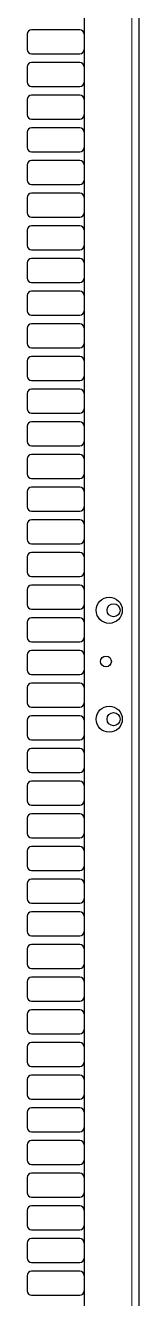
# Model space of a CAD drawing. Header units: millimetres. Extents: x -1039 to 1236, y -456 to 1988.
# Drawn here: x 1120 to 1171, y 808 to 1392 of the extents above; entities that cross this region are included whole.
import ezdxf

# ---------------------------------------------------------------- set-up
doc = ezdxf.new("R2010")
doc.units = ezdxf.units.MM

msp = doc.modelspace()

# ---------------------------------------------------------------- linework, layer by layer
at = {"color": 7, "linetype": 'Continuous', "lineweight": 25}
for p, q in [((1171.23, 1840.06), (1171.23, -242.94)), ((1146.23, 1810.86), (1146.23, -242.94)), ((1120.23, 1388.06), (1120.23, 1381.06)), ((1144.23, 1390.06), (1122.23, 1390.06)), ((1122.23, 1379.06), (1144.23, 1379.06)), ((1144.23, 1375.06), (1122.23, 1375.06)), ((1120.23, 1373.06), (1120.23, 1366.06)), ((1122.23, 1364.06), (1144.23, 1364.06)), ((1120.23, 1358.06), (1120.23, 1351.06)), ((1144.23, 1360.06), (1122.23, 1360.06)), ((1122.23, 1349.06), (1144.23, 1349.06)), ((1144.23, 1345.06), (1122.23, 1345.06)), ((1120.23, 1343.06), (1120.23, 1336.06)), ((1122.23, 1334.06), (1144.23, 1334.06)), ((1120.23, 1328.06), (1120.23, 1321.06)), ((1144.23, 1330.06), (1122.23, 1330.06)), ((1122.23, 1319.06), (1144.23, 1319.06)), ((1120.23, 1313.06), (1120.23, 1306.06)), ((1144.23, 1315.06), (1122.23, 1315.06)), ((1122.23, 1304.06), (1144.23, 1304.06)), ((1120.23, 1298.06), (1120.23, 1291.06)), ((1144.23, 1300.06), (1122.23, 1300.06)), ((1122.23, 1289.06), (1144.23, 1289.06)), ((1120.23, 1283.06), (1120.23, 1276.06)), ((1144.23, 1285.06), (1122.23, 1285.06)), ((1122.23, 1274.06), (1144.23, 1274.06)), ((1144.23, 1270.06), (1122.23, 1270.06)), ((1120.23, 1268.06), (1120.23, 1261.06)), ((1122.23, 1259.06), (1144.23, 1259.06)), ((1120.23, 1253.06), (1120.23, 1246.06)), ((1144.23, 1255.06), (1122.23, 1255.06)), ((1122.23, 1244.06), (1144.23, 1244.06)), ((1144.23, 1240.06), (1122.23, 1240.06)), ((1120.23, 1238.06), (1120.23, 1231.06)), ((1122.23, 1229.06), (1144.23, 1229.06)), ((1120.23, 1223.06), (1120.23, 1216.06)), ((1144.23, 1225.06), (1122.23, 1225.06)), ((1122.23, 1214.06), (1144.23, 1214.06)), ((1144.23, 1210.06), (1122.23, 1210.06)), ((1120.23, 1208.06), (1120.23, 1201.06)), ((1122.23, 1199.06), (1144.23, 1199.06)), ((1120.23, 1193.06), (1120.23, 1186.06)), ((1144.23, 1195.06), (1122.23, 1195.06)), ((1122.23, 1184.06), (1144.23, 1184.06)), ((1120.23, 1178.06), (1120.23, 1171.06)), ((1144.23, 1180.06), (1122.23, 1180.06)), ((1122.23, 1169.06), (1144.23, 1169.06)), ((1144.23, 1165.06), (1122.23, 1165.06)), ((1120.23, 1163.06), (1120.23, 1156.06)), ((1122.23, 1154.06), (1144.23, 1154.06)), ((1120.23, 1148.06), (1120.23, 1141.06)), ((1144.23, 1150.06), (1122.23, 1150.06)), ((1122.23, 1139.06), (1144.23, 1139.06)), ((1144.23, 1135.06), (1122.23, 1135.06)), ((1120.23, 1133.06), (1120.23, 1126.06)), ((1122.23, 1124.06), (1144.23, 1124.06)), ((1120.23, 1118.06), (1120.23, 1111.06)), ((1144.23, 1120.06), (1122.23, 1120.06)), ((1122.23, 1109.06), (1144.23, 1109.06)), ((1144.23, 1105.06), (1122.23, 1105.06)), ((1120.23, 1103.06), (1120.23, 1096.06)), ((1122.23, 1094.06), (1144.23, 1094.06)), ((1120.23, 1088.06), (1120.23, 1081.06)), ((1144.23, 1090.06), (1122.23, 1090.06)), ((1122.23, 1079.06), (1144.23, 1079.06)), ((1120.23, 1073.06), (1120.23, 1066.06)), ((1144.23, 1075.06), (1122.23, 1075.06)), ((1122.23, 1064.06), (1144.23, 1064.06)), ((1120.23, 1058.06), (1120.23, 1051.06)), ((1144.23, 1060.06), (1122.23, 1060.06)), ((1122.23, 1049.06), (1144.23, 1049.06)), ((1120.23, 1043.06), (1120.23, 1036.06)), ((1144.23, 1045.06), (1122.23, 1045.06)), ((1122.23, 1034.06), (1144.23, 1034.06)), ((1144.23, 1030.06), (1122.23, 1030.06)), ((1120.23, 1028.06), (1120.23, 1021.06)), ((1122.23, 1019.06), (1144.23, 1019.06)), ((1120.23, 1013.06), (1120.23, 1006.06)), ((1144.23, 1015.06), (1122.23, 1015.06)), ((1122.23, 1004.06), (1144.23, 1004.06)), ((1144.23, 1000.06), (1122.23, 1000.06)), ((1120.23, 998.06), (1120.23, 991.06)), ((1122.23, 989.06), (1144.23, 989.06)), ((1120.23, 983.06), (1120.23, 976.06)), ((1144.23, 985.06), (1122.23, 985.06)), ((1122.23, 974.06), (1144.23, 974.06)), ((1120.23, 968.06), (1120.23, 961.06)), ((1144.23, 970.06), (1122.23, 970.06)), ((1122.23, 959.06), (1144.23, 959.06)), ((1120.23, 953.06), (1120.23, 946.06)), ((1144.23, 955.06), (1122.23, 955.06)), ((1122.23, 944.06), (1144.23, 944.06)), ((1120.23, 938.06), (1120.23, 931.06)), ((1144.23, 940.06), (1122.23, 940.06)), ((1122.23, 929.06), (1144.23, 929.06)), ((1144.23, 925.06), (1122.23, 925.06)), ((1120.23, 923.06), (1120.23, 916.06)), ((1122.23, 914.06), (1144.23, 914.06)), ((1120.23, 908.06), (1120.23, 901.06)), ((1144.23, 910.06), (1122.23, 910.06)), ((1122.23, 899.06), (1144.23, 899.06)), ((1144.23, 895.06), (1122.23, 895.06)), ((1120.23, 893.06), (1120.23, 886.06)), ((1122.23, 884.06), (1144.23, 884.06)), ((1120.23, 878.06), (1120.23, 871.06)), ((1144.23, 880.06), (1122.23, 880.06)), ((1122.23, 869.06), (1144.23, 869.06)), ((1144.23, 865.06), (1122.23, 865.06)), ((1120.23, 863.06), (1120.23, 856.06)), ((1122.23, 854.06), (1144.23, 854.06)), ((1120.23, 848.06), (1120.23, 841.06)), ((1144.23, 850.06), (1122.23, 850.06)), ((1122.23, 839.06), (1144.23, 839.06)), ((1120.23, 833.06), (1120.23, 826.06)), ((1144.23, 835.06), (1122.23, 835.06)), ((1122.23, 824.06), (1144.23, 824.06)), ((1144.23, 820.06), (1122.23, 820.06)), ((1120.23, 818.06), (1120.23, 811.06)), ((1122.23, 809.06), (1144.23, 809.06))]:
    msp.add_line(p, q, dxfattribs=at)
at = {"color": 8, "linetype": 'Continuous', "lineweight": 18}
msp.add_line((1168.13, 1810.86), (1168.13, -242.94), dxfattribs=at)
at = {"color": 7, "linetype": 'Continuous', "lineweight": 25}
for centre, radius in [((1157.73, 1123.56), 6), ((1159.73, 1123.56), 3), ((1156.23, 1100.06), 2.5), ((1157.73, 1073.56), 6), ((1159.73, 1073.56), 3)]:
    msp.add_circle(centre, radius, dxfattribs=at)
for centre, start, end in [((1122.23, 1388.06), 90, 180), ((1144.23, 1388.06), 0, 90), ((1122.23, 1381.06), 180, 270), ((1144.23, 1381.06), 270, 0), ((1122.23, 1373.06), 90, 180), ((1144.23, 1373.06), 0, 90), ((1122.23, 1366.06), 180, 270), ((1144.23, 1366.06), 270, 0), ((1122.23, 1358.06), 90, 180), ((1144.23, 1358.06), 0, 90), ((1122.23, 1351.06), 180, 270), ((1144.23, 1351.06), 270, 0), ((1122.23, 1343.06), 90, 180), ((1144.23, 1343.06), 0, 90), ((1122.23, 1336.06), 180, 270), ((1144.23, 1336.06), 270, 0), ((1122.23, 1328.06), 90, 180), ((1144.23, 1328.06), 0, 90), ((1122.23, 1321.06), 180, 270), ((1144.23, 1321.06), 270, 0), ((1122.23, 1313.06), 90, 180), ((1144.23, 1313.06), 0, 90), ((1122.23, 1306.06), 180, 270), ((1144.23, 1306.06), 270, 0), ((1122.23, 1298.06), 90, 180), ((1144.23, 1298.06), 0, 90), ((1122.23, 1291.06), 180, 270), ((1144.23, 1291.06), 270, 0), ((1122.23, 1283.06), 90, 180), ((1144.23, 1283.06), 0, 90), ((1122.23, 1276.06), 180, 270), ((1144.23, 1276.06), 270, 0), ((1122.23, 1268.06), 90, 180), ((1144.23, 1268.06), 0, 90), ((1122.23, 1261.06), 180, 270), ((1144.23, 1261.06), 270, 0), ((1122.23, 1253.06), 90, 180), ((1144.23, 1253.06), 0, 90), ((1122.23, 1246.06), 180, 270), ((1144.23, 1246.06), 270, 0), ((1122.23, 1238.06), 90, 180), ((1144.23, 1238.06), 0, 90), ((1122.23, 1231.06), 180, 270), ((1144.23, 1231.06), 270, 0), ((1122.23, 1223.06), 90, 180), ((1144.23, 1223.06), 0, 90), ((1122.23, 1216.06), 180, 270), ((1144.23, 1216.06), 270, 0), ((1122.23, 1208.06), 90, 180), ((1144.23, 1208.06), 0, 90), ((1122.23, 1201.06), 180, 270), ((1144.23, 1201.06), 270, 0), ((1122.23, 1193.06), 90, 180), ((1144.23, 1193.06), 0, 90), ((1122.23, 1186.06), 180, 270), ((1144.23, 1186.06), 270, 0), ((1122.23, 1178.06), 90, 180), ((1144.23, 1178.06), 0, 90), ((1122.23, 1171.06), 180, 270), ((1144.23, 1171.06), 270, 0), ((1122.23, 1163.06), 90, 180), ((1144.23, 1163.06), 0, 90), ((1122.23, 1156.06), 180, 270), ((1144.23, 1156.06), 270, 0), ((1122.23, 1148.06), 90, 180), ((1144.23, 1148.06), 0, 90), ((1122.23, 1141.06), 180, 270), ((1144.23, 1141.06), 270, 0), ((1122.23, 1133.06), 90, 180), ((1144.23, 1133.06), 0, 90), ((1122.23, 1126.06), 180, 270), ((1144.23, 1126.06), 270, 0), ((1122.23, 1118.06), 90, 180), ((1144.23, 1118.06), 0, 90), ((1122.23, 1111.06), 180, 270), ((1144.23, 1111.06), 270, 0), ((1122.23, 1103.06), 90, 180), ((1144.23, 1103.06), 0, 90), ((1122.23, 1096.06), 180, 270), ((1144.23, 1096.06), 270, 0), ((1122.23, 1088.06), 90, 180), ((1144.23, 1088.06), 0, 90), ((1122.23, 1081.06), 180, 270), ((1144.23, 1081.06), 270, 0), ((1122.23, 1073.06), 90, 180), ((1144.23, 1073.06), 0, 90), ((1122.23, 1066.06), 180, 270), ((1144.23, 1066.06), 270, 0), ((1122.23, 1058.06), 90, 180), ((1144.23, 1058.06), 0, 90), ((1122.23, 1051.06), 180, 270), ((1144.23, 1051.06), 270, 0), ((1122.23, 1043.06), 90, 180), ((1144.23, 1043.06), 0, 90), ((1122.23, 1036.06), 180, 270), ((1144.23, 1036.06), 270, 0), ((1122.23, 1028.06), 90, 180), ((1144.23, 1028.06), 0, 90), ((1122.23, 1021.06), 180, 270), ((1144.23, 1021.06), 270, 0), ((1122.23, 1013.06), 90, 180), ((1144.23, 1013.06), 0, 90), ((1122.23, 1006.06), 180, 270), ((1144.23, 1006.06), 270, 0), ((1122.23, 998.06), 90, 180), ((1144.23, 998.06), 0, 90), ((1122.23, 991.06), 180, 270), ((1144.23, 991.06), 270, 0), ((1122.23, 983.06), 90, 180), ((1144.23, 983.06), 0, 90), ((1122.23, 976.06), 180, 270), ((1144.23, 976.06), 270, 0), ((1122.23, 968.06), 90, 180), ((1144.23, 968.06), 0, 90), ((1122.23, 961.06), 180, 270), ((1144.23, 961.06), 270, 0), ((1122.23, 953.06), 90, 180), ((1144.23, 953.06), 0, 90), ((1122.23, 946.06), 180, 270), ((1144.23, 946.06), 270, 0), ((1122.23, 938.06), 90, 180), ((1144.23, 938.06), 0, 90), ((1122.23, 931.06), 180, 270), ((1144.23, 931.06), 270, 0), ((1122.23, 923.06), 90, 180), ((1144.23, 923.06), 0, 90), ((1122.23, 916.06), 180, 270), ((1144.23, 916.06), 270, 0), ((1122.23, 908.06), 90, 180), ((1144.23, 908.06), 0, 90), ((1122.23, 901.06), 180, 270), ((1144.23, 901.06), 270, 0), ((1122.23, 893.06), 90, 180), ((1144.23, 893.06), 0, 90), ((1122.23, 886.06), 180, 270), ((1144.23, 886.06), 270, 0), ((1122.23, 878.06), 90, 180), ((1144.23, 878.06), 0, 90), ((1122.23, 871.06), 180, 270), ((1144.23, 871.06), 270, 0), ((1122.23, 863.06), 90, 180), ((1144.23, 863.06), 0, 90), ((1122.23, 856.06), 180, 270), ((1144.23, 856.06), 270, 0), ((1122.23, 848.06), 90, 180), ((1144.23, 848.06), 0, 90), ((1122.23, 841.06), 180, 270), ((1144.23, 841.06), 270, 0), ((1122.23, 833.06), 90, 180), ((1144.23, 833.06), 0, 90), ((1122.23, 826.06), 180, 270), ((1144.23, 826.06), 270, 0), ((1122.23, 818.06), 90, 180), ((1144.23, 818.06), 0, 90), ((1122.23, 811.06), 180, 270), ((1144.23, 811.06), 270, 0)]:
    msp.add_arc(centre, 2, start, end, dxfattribs=at)

doc.saveas('drawing.dxf')
